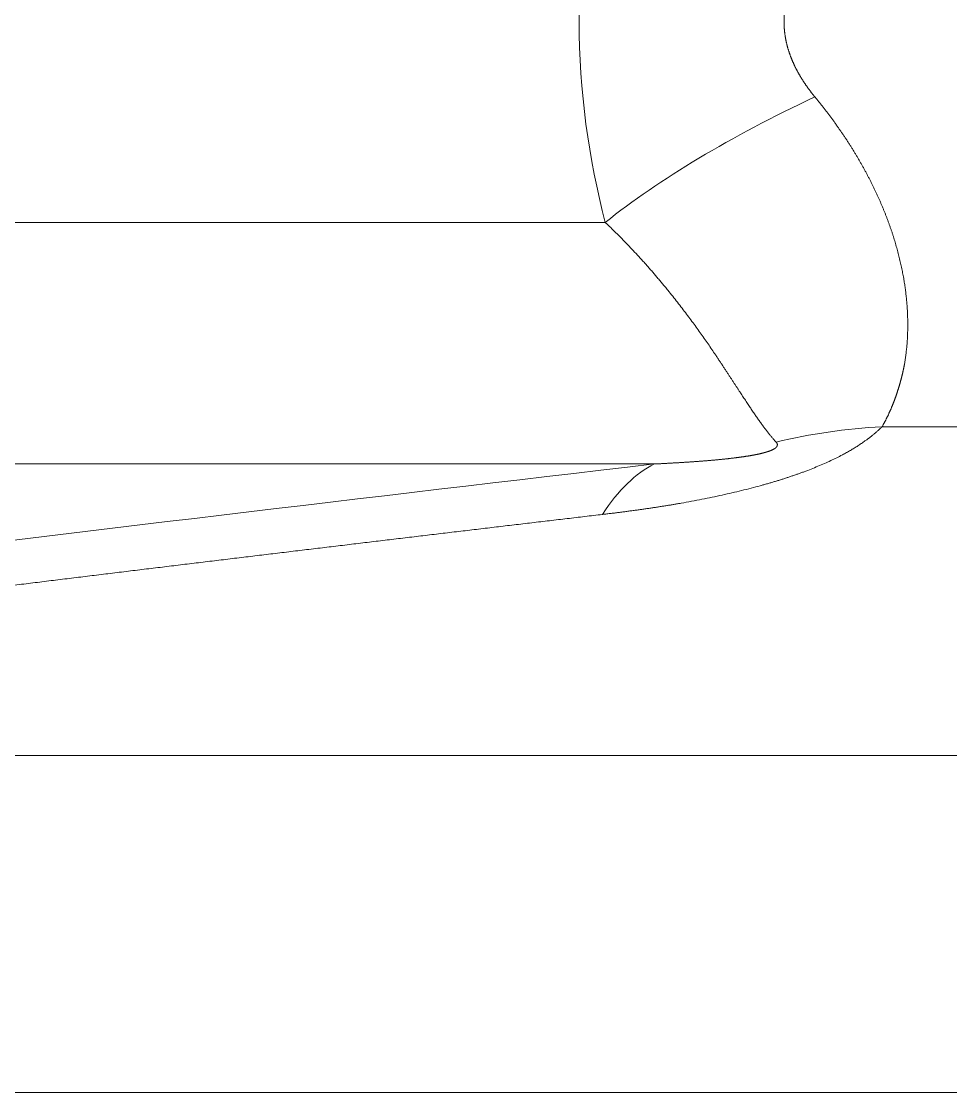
# Model space of a CAD drawing. Header units: millimetres. Extents: x 4664 to 8864, y -38 to 2932.
# Drawn here: x 7907.946 to 7911.241, y 1803.627 to 1807.424 of the extents above; entities that cross this region are included whole.
import ezdxf

# ---------------------------------------------------------------- set-up
doc = ezdxf.new("R2010")
doc.units = ezdxf.units.MM

msp = doc.modelspace()

# ---------------------------------------------------------------- linework, layer by layer
at = {"lineweight": 5}
for p, q in [((7897.5104, 1806.7114), (7910.0166, 1806.7114)), ((7910.9978, 1805.9873), (7929.4003, 1805.9873)), ((7910.191, 1805.8553), (7900.9382, 1805.8553)), ((7926.0653, 1804.8221), (7905.5462, 1804.8221)), ((7905.1592, 1803.6274), (7926.477, 1803.6274))]:
    msp.add_line(p, q, dxfattribs=at)
at = {"lineweight": 5, "extrusion": (0, 0, -1)}
for centre, major_axis, ratio, start_param, end_param in [((7912.1561, 1806.7114), (2.5259, 0.6646), 0.341532, 3.797997, 4.218892), ((7911.5806, 1803.598), (1.851, -1.8427), 0.824618, 3.613177, 3.779194), ((7888.3675, 1797.2458), (54.288, 8.8397), 0.099808, 5.019621, 5.142275), ((7910.5809, 1803.2872), (0.3015, -2.5944), 0.315798, 2.776367, 3.031203)]:
    msp.add_ellipse(centre, major_axis=major_axis, ratio=ratio, start_param=start_param, end_param=end_param, dxfattribs=at)
at = {"lineweight": 5}
for points, knots in [([(7910.0166, 1808.1362), (7909.9574, 1807.9114), (7909.9237, 1807.6679), (7909.9238, 1807.179), (7909.9575, 1806.936), (7910.0166, 1806.7114)], [0, 0, 0, 0, 0.5, 0.5, 1, 1, 1, 1]), ([(7910.7596, 1807.1563), (7910.7589, 1807.1572), (7910.7573, 1807.1592), (7910.7549, 1807.162), (7910.7526, 1807.1649), (7910.7503, 1807.1678), (7910.7481, 1807.1707), (7910.7458, 1807.1736), (7910.7436, 1807.1765), (7910.7415, 1807.1793), (7910.7393, 1807.1822), (7910.7372, 1807.1851), (7910.7351, 1807.188), (7910.733, 1807.1909), (7910.7309, 1807.1938), (7910.7289, 1807.1967), (7910.7269, 1807.1996), (7910.7249, 1807.2025), (7910.723, 1807.2054), (7910.721, 1807.2082), (7910.7191, 1807.2111), (7910.7173, 1807.214), (7910.7154, 1807.2169), (7910.7136, 1807.2198), (7910.7118, 1807.2227), (7910.71, 1807.2256), (7910.7083, 1807.2285), (7910.7066, 1807.2314), (7910.7049, 1807.2343), (7910.7032, 1807.2372), (7910.7016, 1807.2401), (7910.6999, 1807.243), (7910.6983, 1807.2459), (7910.6968, 1807.2488), (7910.6952, 1807.2517), (7910.6937, 1807.2546), (7910.6922, 1807.2575), (7910.6908, 1807.2605), (7910.6893, 1807.2634), (7910.6879, 1807.2663), (7910.6866, 1807.2692), (7910.6852, 1807.2721), (7910.6839, 1807.275), (7910.6826, 1807.2779), (7910.6813, 1807.2808), (7910.68, 1807.2837), (7910.6788, 1807.2866), (7910.6776, 1807.2895), (7910.6764, 1807.2925), (7910.6753, 1807.2954), (7910.6741, 1807.2983), (7910.673, 1807.3012), (7910.672, 1807.3041), (7910.6709, 1807.307), (7910.6699, 1807.3099), (7910.6689, 1807.3128), (7910.6679, 1807.3158), (7910.667, 1807.3187), (7910.6661, 1807.3216), (7910.6652, 1807.3245), (7910.6643, 1807.3274), (7910.6635, 1807.3303), (7910.6626, 1807.3333), (7910.6619, 1807.3362), (7910.6611, 1807.3391), (7910.6604, 1807.342), (7910.6596, 1807.3449), (7910.659, 1807.3479), (7910.6583, 1807.3508), (7910.6577, 1807.3537), (7910.6571, 1807.3566), (7910.6565, 1807.3595), (7910.6559, 1807.3624), (7910.6554, 1807.3654), (7910.6549, 1807.3683), (7910.6544, 1807.3712), (7910.654, 1807.3741), (7910.6535, 1807.377), (7910.6531, 1807.38), (7910.6527, 1807.3829), (7910.6524, 1807.3858), (7910.6521, 1807.3887), (7910.6518, 1807.3917), (7910.6515, 1807.3946), (7910.6513, 1807.3975), (7910.651, 1807.4004), (7910.6508, 1807.4033), (7910.6507, 1807.4063), (7910.6505, 1807.4092), (7910.6504, 1807.4121), (7910.6503, 1807.415), (7910.6503, 1807.418), (7910.6502, 1807.4209), (7910.6502, 1807.4238), (7910.6502, 1807.4267), (7910.6503, 1807.4296), (7910.6503, 1807.4326), (7910.6504, 1807.4355), (7910.6505, 1807.4384), (7910.6507, 1807.4413), (7910.6508, 1807.4443), (7910.651, 1807.4472), (7910.6513, 1807.4501), (7910.6515, 1807.453), (7910.6518, 1807.4559), (7910.6521, 1807.4589), (7910.6524, 1807.4618), (7910.6527, 1807.4647), (7910.6531, 1807.4676), (7910.6535, 1807.4705), (7910.654, 1807.4735), (7910.6544, 1807.4764), (7910.6549, 1807.4793), (7910.6554, 1807.4822), (7910.6559, 1807.4851), (7910.6565, 1807.4881), (7910.6571, 1807.491), (7910.6577, 1807.4939), (7910.6583, 1807.4968), (7910.659, 1807.4997), (7910.6596, 1807.5027), (7910.6604, 1807.5056), (7910.6611, 1807.5085), (7910.6619, 1807.5114), (7910.6626, 1807.5143), (7910.6635, 1807.5172), (7910.6643, 1807.5202), (7910.6652, 1807.5231), (7910.6661, 1807.526), (7910.667, 1807.5289), (7910.6679, 1807.5318), (7910.6689, 1807.5347), (7910.6699, 1807.5377), (7910.6709, 1807.5406), (7910.672, 1807.5435), (7910.673, 1807.5464), (7910.6741, 1807.5493), (7910.6753, 1807.5522), (7910.6764, 1807.5551), (7910.6776, 1807.558), (7910.6788, 1807.561), (7910.68, 1807.5639), (7910.6813, 1807.5668), (7910.6826, 1807.5697), (7910.6839, 1807.5726), (7910.6852, 1807.5755), (7910.6866, 1807.5784), (7910.6879, 1807.5813), (7910.6893, 1807.5842), (7910.6908, 1807.5871), (7910.6922, 1807.59), (7910.6937, 1807.5929), (7910.6952, 1807.5959), (7910.6968, 1807.5988), (7910.6983, 1807.6017), (7910.6999, 1807.6046), (7910.7016, 1807.6075), (7910.7032, 1807.6104), (7910.7049, 1807.6133), (7910.7066, 1807.6162), (7910.7083, 1807.6191), (7910.71, 1807.622), (7910.7118, 1807.6249), (7910.7136, 1807.6278), (7910.7154, 1807.6307), (7910.7173, 1807.6336), (7910.7191, 1807.6365), (7910.721, 1807.6393), (7910.723, 1807.6422), (7910.7249, 1807.6451), (7910.7269, 1807.648), (7910.7289, 1807.6509), (7910.7309, 1807.6538), (7910.733, 1807.6567), (7910.7351, 1807.6596), (7910.7372, 1807.6625), (7910.7393, 1807.6654), (7910.7415, 1807.6683), (7910.7436, 1807.6711), (7910.7458, 1807.674), (7910.7481, 1807.6769), (7910.7503, 1807.6798), (7910.7526, 1807.6827), (7910.7549, 1807.6856), (7910.7573, 1807.6884), (7910.7589, 1807.6903), (7910.7596, 1807.6913)], [0, 0, 0, 0, 0.006816, 0.013593, 0.02033, 0.027027, 0.033686, 0.040306, 0.046887, 0.053429, 0.059934, 0.0664, 0.072829, 0.07922, 0.085574, 0.09189, 0.09817, 0.104414, 0.110621, 0.116793, 0.122928, 0.129029, 0.135094, 0.141124, 0.14712, 0.153081, 0.159009, 0.164903, 0.170763, 0.176591, 0.182385, 0.188148, 0.193878, 0.199577, 0.205244, 0.210881, 0.216486, 0.222062, 0.227607, 0.233123, 0.23861, 0.244068, 0.249498, 0.2549, 0.260274, 0.265621, 0.270941, 0.276235, 0.281503, 0.286746, 0.291964, 0.297157, 0.302326, 0.307472, 0.312594, 0.317694, 0.322771, 0.327827, 0.332862, 0.337876, 0.34287, 0.347844, 0.352799, 0.357735, 0.362653, 0.367554, 0.372438, 0.377305, 0.382156, 0.386992, 0.391814, 0.396621, 0.401414, 0.406195, 0.410963, 0.415719, 0.420464, 0.425198, 0.429922, 0.434637, 0.439343, 0.44404, 0.448731, 0.453414, 0.45809, 0.462761, 0.467427, 0.472089, 0.476747, 0.481401, 0.486053, 0.490703, 0.495352, 0.5, 0.504648, 0.509297, 0.513947, 0.518599, 0.523253, 0.527911, 0.532573, 0.537239, 0.54191, 0.546586, 0.551269, 0.55596, 0.560657, 0.565363, 0.570078, 0.574802, 0.579536, 0.584281, 0.589037, 0.593805, 0.598586, 0.603379, 0.608186, 0.613008, 0.617844, 0.622695, 0.627562, 0.632446, 0.637347, 0.642265, 0.647201, 0.652156, 0.65713, 0.662124, 0.667138, 0.672173, 0.677229, 0.682306, 0.687406, 0.692528, 0.697674, 0.702843, 0.708036, 0.713254, 0.718497, 0.723765, 0.729059, 0.734379, 0.739726, 0.7451, 0.750502, 0.755932, 0.76139, 0.766877, 0.772393, 0.777938, 0.783514, 0.789119, 0.794756, 0.800423, 0.806122, 0.811852, 0.817615, 0.823409, 0.829237, 0.835097, 0.840991, 0.846919, 0.85288, 0.858876, 0.864906, 0.870971, 0.877072, 0.883207, 0.889379, 0.895586, 0.90183, 0.90811, 0.914426, 0.92078, 0.927171, 0.9336, 0.940066, 0.946571, 0.953113, 0.959694, 0.966314, 0.972973, 0.97967, 0.986407, 0.993184, 1, 1, 1, 1]), ([(7910.9978, 1805.9873), (7910.9983, 1805.9881), (7910.9993, 1805.9898), (7911.0007, 1805.9922), (7911.0021, 1805.9947), (7911.0035, 1805.9972), (7911.0048, 1805.9998), (7911.0062, 1806.0023), (7911.0075, 1806.0048), (7911.0089, 1806.0073), (7911.0102, 1806.0098), (7911.0115, 1806.0123), (7911.0127, 1806.0148), (7911.014, 1806.0174), (7911.0153, 1806.0199), (7911.0165, 1806.0224), (7911.0177, 1806.0249), (7911.0189, 1806.0274), (7911.0201, 1806.0299), (7911.0213, 1806.0325), (7911.0224, 1806.035), (7911.0236, 1806.0375), (7911.0247, 1806.04), (7911.0258, 1806.0425), (7911.0269, 1806.045), (7911.028, 1806.0475), (7911.0291, 1806.05), (7911.0302, 1806.0525), (7911.0312, 1806.055), (7911.0322, 1806.0574), (7911.0333, 1806.0599), (7911.0343, 1806.0624), (7911.0353, 1806.0648), (7911.0362, 1806.0673), (7911.0372, 1806.0697), (7911.0381, 1806.0721), (7911.0391, 1806.0746), (7911.04, 1806.077), (7911.0409, 1806.0794), (7911.0418, 1806.0818), (7911.0427, 1806.0842), (7911.0436, 1806.0866), (7911.0444, 1806.0889), (7911.0453, 1806.0913), (7911.0461, 1806.0937), (7911.047, 1806.096), (7911.0478, 1806.0983), (7911.0486, 1806.1006), (7911.0494, 1806.1029), (7911.0501, 1806.1052), (7911.0509, 1806.1075), (7911.0516, 1806.1098), (7911.0524, 1806.112), (7911.0531, 1806.1143), (7911.0538, 1806.1165), (7911.0545, 1806.1187), (7911.0552, 1806.1209), (7911.0559, 1806.1231), (7911.0566, 1806.1253), (7911.0572, 1806.1274), (7911.0579, 1806.1296), (7911.0585, 1806.1317), (7911.0591, 1806.1338), (7911.0598, 1806.1359), (7911.0604, 1806.138), (7911.061, 1806.14), (7911.0615, 1806.1421), (7911.0621, 1806.1441), (7911.0627, 1806.1461), (7911.0632, 1806.1481), (7911.0638, 1806.1501), (7911.0643, 1806.152), (7911.0648, 1806.154), (7911.0653, 1806.1559), (7911.0658, 1806.1578), (7911.0663, 1806.1597), (7911.0668, 1806.1615), (7911.0673, 1806.1634), (7911.0677, 1806.1652), (7911.0682, 1806.167), (7911.0686, 1806.1688), (7911.0691, 1806.1706), (7911.0695, 1806.1723), (7911.0699, 1806.174), (7911.0703, 1806.1758), (7911.0707, 1806.1774), (7911.0711, 1806.1791), (7911.0715, 1806.1807), (7911.0718, 1806.1824), (7911.0722, 1806.184), (7911.0726, 1806.1856), (7911.0729, 1806.1871), (7911.0732, 1806.1887), (7911.0736, 1806.1902), (7911.0739, 1806.1917), (7911.0742, 1806.1931), (7911.0745, 1806.1946), (7911.0748, 1806.196), (7911.0751, 1806.1974), (7911.0753, 1806.1988), (7911.0756, 1806.2001), (7911.0759, 1806.2015), (7911.0761, 1806.2028), (7911.0764, 1806.2041), (7911.0766, 1806.2053), (7911.0768, 1806.2066), (7911.077, 1806.2078), (7911.0773, 1806.209), (7911.0779, 1806.2125), (7911.0788, 1806.2183), (7911.0801, 1806.2264), (7911.0813, 1806.2346), (7911.0824, 1806.2429), (7911.0834, 1806.2511), (7911.0843, 1806.2594), (7911.0851, 1806.2678), (7911.0859, 1806.2761), (7911.0866, 1806.2845), (7911.0872, 1806.293), (7911.0877, 1806.3014), (7911.0881, 1806.3099), (7911.0884, 1806.3184), (7911.0887, 1806.3269), (7911.0888, 1806.3354), (7911.0889, 1806.344), (7911.0889, 1806.3526), (7911.0889, 1806.3612), (7911.0887, 1806.3698), (7911.0885, 1806.3784), (7911.0881, 1806.387), (7911.0877, 1806.3957), (7911.0872, 1806.4043), (7911.0867, 1806.413), (7911.086, 1806.4216), (7911.0853, 1806.4303), (7911.0845, 1806.439), (7911.0836, 1806.4477), (7911.0827, 1806.4563), (7911.0816, 1806.465), (7911.0805, 1806.4737), (7911.0793, 1806.4824), (7911.0781, 1806.4911), (7911.0767, 1806.4997), (7911.0752, 1806.5087), (7911.0736, 1806.5181), (7911.0718, 1806.5279), (7911.0699, 1806.5377), (7911.0679, 1806.5475), (7911.0658, 1806.5573), (7911.0637, 1806.5672), (7911.0614, 1806.577), (7911.059, 1806.5869), (7911.0565, 1806.5968), (7911.0539, 1806.6067), (7911.0512, 1806.6166), (7911.0484, 1806.6266), (7911.0456, 1806.6365), (7911.0426, 1806.6464), (7911.0395, 1806.6564), (7911.0363, 1806.6664), (7911.0331, 1806.6763), (7911.0297, 1806.6863), (7911.0262, 1806.6963), (7911.0227, 1806.7063), (7911.019, 1806.7163), (7911.0153, 1806.7263), (7911.0114, 1806.7362), (7911.0075, 1806.7462), (7911.0034, 1806.7562), (7910.9993, 1806.7662), (7910.9951, 1806.7762), (7910.9907, 1806.7862), (7910.9863, 1806.7962), (7910.9818, 1806.8061), (7910.9772, 1806.8161), (7910.9725, 1806.8261), (7910.9677, 1806.836), (7910.9628, 1806.846), (7910.9579, 1806.8559), (7910.9528, 1806.8659), (7910.9477, 1806.8758), (7910.9424, 1806.8857), (7910.9371, 1806.8956), (7910.9316, 1806.9055), (7910.9261, 1806.9154), (7910.9205, 1806.9252), (7910.9148, 1806.9351), (7910.909, 1806.9449), (7910.9031, 1806.9547), (7910.8972, 1806.9645), (7910.8911, 1806.9743), (7910.885, 1806.9841), (7910.8787, 1806.9938), (7910.8724, 1807.0036), (7910.866, 1807.0133), (7910.8595, 1807.023), (7910.8529, 1807.0326), (7910.8463, 1807.0423), (7910.8395, 1807.0519), (7910.8327, 1807.0615), (7910.8257, 1807.0711), (7910.8187, 1807.0807), (7910.8116, 1807.0902), (7910.8045, 1807.0997), (7910.7972, 1807.1092), (7910.7899, 1807.1187), (7910.7824, 1807.1281), (7910.7749, 1807.1376), (7910.7673, 1807.1469), (7910.7622, 1807.1532), (7910.7596, 1807.1563)], [0, 0, 0, 0, 0.003572, 0.007121, 0.010646, 0.014148, 0.017627, 0.021082, 0.024514, 0.027923, 0.031308, 0.03467, 0.038008, 0.041323, 0.044615, 0.047883, 0.051128, 0.054349, 0.057548, 0.060722, 0.063874, 0.067002, 0.070106, 0.073187, 0.076245, 0.07928, 0.082291, 0.085278, 0.088243, 0.091184, 0.094101, 0.096995, 0.099866, 0.102713, 0.105537, 0.108338, 0.111115, 0.113869, 0.116599, 0.119307, 0.12199, 0.12465, 0.127287, 0.129901, 0.132491, 0.135058, 0.137601, 0.140121, 0.142618, 0.145091, 0.147541, 0.149967, 0.15237, 0.15475, 0.157106, 0.159439, 0.161748, 0.164034, 0.166297, 0.168536, 0.170752, 0.172945, 0.175114, 0.177259, 0.179382, 0.181481, 0.183556, 0.185608, 0.187637, 0.189643, 0.191625, 0.193583, 0.195518, 0.19743, 0.199319, 0.201184, 0.203025, 0.204844, 0.206639, 0.20841, 0.210158, 0.211883, 0.213584, 0.215262, 0.216917, 0.218548, 0.220156, 0.22174, 0.223301, 0.224839, 0.226353, 0.227844, 0.229312, 0.230756, 0.232177, 0.233574, 0.234948, 0.236299, 0.237626, 0.23893, 0.24021, 0.241467, 0.242701, 0.243911, 0.245098, 0.246262, 0.247402, 0.248519, 0.249613, 0.257163, 0.264688, 0.272187, 0.279661, 0.28711, 0.294533, 0.301932, 0.309306, 0.316655, 0.32398, 0.33128, 0.338555, 0.345806, 0.353033, 0.360236, 0.367414, 0.374569, 0.3817, 0.388807, 0.39589, 0.40295, 0.409987, 0.417, 0.423991, 0.430958, 0.437902, 0.444823, 0.451722, 0.458598, 0.465452, 0.472284, 0.479093, 0.48588, 0.492645, 0.499389, 0.506956, 0.51452, 0.522081, 0.529639, 0.537195, 0.544747, 0.552297, 0.559845, 0.56739, 0.574934, 0.582476, 0.590016, 0.597555, 0.605093, 0.61263, 0.620166, 0.627702, 0.635237, 0.642772, 0.650306, 0.657841, 0.665376, 0.672912, 0.680448, 0.687985, 0.695524, 0.703063, 0.710604, 0.718146, 0.725691, 0.733237, 0.740785, 0.748336, 0.755889, 0.763445, 0.771004, 0.778566, 0.786131, 0.793699, 0.801271, 0.808847, 0.816427, 0.824011, 0.8316, 0.839192, 0.84679, 0.854393, 0.862, 0.869613, 0.877231, 0.884855, 0.892484, 0.90012, 0.907761, 0.915409, 0.923063, 0.930724, 0.938392, 0.946067, 0.953749, 0.961438, 0.969135, 0.976839, 0.984551, 0.992272, 1, 1, 1, 1]), ([(7910.0166, 1806.7114), (7910.018, 1806.7099), (7910.021, 1806.7071), (7910.0255, 1806.7028), (7910.03, 1806.6985), (7910.0345, 1806.6941), (7910.0391, 1806.6897), (7910.0436, 1806.6852), (7910.0482, 1806.6807), (7910.0528, 1806.6762), (7910.0575, 1806.6716), (7910.0621, 1806.6669), (7910.0668, 1806.6622), (7910.0715, 1806.6575), (7910.0762, 1806.6527), (7910.081, 1806.6478), (7910.0857, 1806.643), (7910.0905, 1806.638), (7910.0953, 1806.6331), (7910.1001, 1806.6281), (7910.1049, 1806.623), (7910.1097, 1806.6179), (7910.1146, 1806.6128), (7910.1194, 1806.6076), (7910.1243, 1806.6024), (7910.1292, 1806.5971), (7910.1341, 1806.5918), (7910.139, 1806.5864), (7910.1439, 1806.581), (7910.1488, 1806.5756), (7910.1538, 1806.5701), (7910.1587, 1806.5646), (7910.1636, 1806.5591), (7910.1686, 1806.5535), (7910.1736, 1806.5478), (7910.1785, 1806.5421), (7910.1835, 1806.5364), (7910.1885, 1806.5307), (7910.1934, 1806.5249), (7910.1984, 1806.5191), (7910.2034, 1806.5132), (7910.2084, 1806.5073), (7910.2134, 1806.5014), (7910.2184, 1806.4954), (7910.2233, 1806.4894), (7910.2283, 1806.4834), (7910.2333, 1806.4773), (7910.2424, 1806.4661), (7910.2556, 1806.4498), (7910.2724, 1806.4285), (7910.2887, 1806.4074), (7910.3046, 1806.3865), (7910.3201, 1806.3659), (7910.3351, 1806.3455), (7910.3497, 1806.3253), (7910.3639, 1806.3053), (7910.3776, 1806.2857), (7910.391, 1806.2663), (7910.402, 1806.25), (7910.4109, 1806.2367), (7910.4178, 1806.2263), (7910.4246, 1806.2162), (7910.4312, 1806.2062), (7910.4377, 1806.1963), (7910.444, 1806.1867), (7910.4502, 1806.1772), (7910.4563, 1806.1679), (7910.4623, 1806.1588), (7910.4681, 1806.1499), (7910.4738, 1806.1411), (7910.4794, 1806.1326), (7910.4849, 1806.1241), (7910.4903, 1806.1159), (7910.4955, 1806.1078), (7910.5007, 1806.0999), (7910.5058, 1806.0922), (7910.5107, 1806.0846), (7910.5156, 1806.0772), (7910.5204, 1806.07), (7910.5251, 1806.0629), (7910.5297, 1806.056), (7910.5343, 1806.0492), (7910.5387, 1806.0426), (7910.5431, 1806.0361), (7910.5474, 1806.0298), (7910.5517, 1806.0237), (7910.5558, 1806.0177), (7910.56, 1806.0118), (7910.564, 1806.0061), (7910.568, 1806.0006), (7910.5719, 1805.9952), (7910.5758, 1805.9899), (7910.5796, 1805.9847), (7910.5834, 1805.9797), (7910.5871, 1805.9749), (7910.5908, 1805.9701), (7910.5944, 1805.9655), (7910.598, 1805.961), (7910.6015, 1805.9567), (7910.605, 1805.9524), (7910.6085, 1805.9483), (7910.6119, 1805.9443), (7910.6153, 1805.9404), (7910.6186, 1805.9367), (7910.6209, 1805.9342), (7910.622, 1805.933)], [0, 0, 0, 0, 0.004445, 0.008933, 0.013466, 0.018044, 0.022665, 0.027331, 0.032041, 0.036796, 0.041594, 0.046437, 0.051325, 0.056256, 0.061232, 0.066252, 0.071316, 0.076425, 0.081577, 0.086775, 0.092016, 0.097302, 0.102632, 0.108006, 0.113424, 0.118887, 0.124394, 0.129946, 0.135541, 0.141181, 0.146865, 0.152594, 0.158367, 0.164184, 0.170045, 0.175951, 0.181901, 0.187895, 0.193934, 0.200016, 0.206144, 0.212315, 0.218531, 0.224791, 0.231095, 0.237444, 0.243837, 0.250274, 0.272984, 0.295693, 0.318401, 0.341107, 0.363812, 0.386516, 0.409217, 0.431918, 0.454617, 0.477315, 0.500011, 0.51271, 0.525327, 0.537864, 0.550318, 0.562691, 0.574983, 0.587193, 0.599322, 0.61137, 0.623336, 0.63522, 0.647023, 0.658745, 0.670386, 0.681945, 0.693423, 0.704819, 0.716134, 0.727368, 0.73852, 0.749592, 0.760582, 0.77149, 0.782318, 0.793064, 0.803729, 0.814313, 0.824815, 0.835237, 0.845577, 0.855836, 0.866014, 0.876111, 0.886127, 0.896062, 0.905916, 0.915688, 0.92538, 0.934991, 0.944521, 0.953969, 0.963337, 0.972624, 0.98183, 0.990956, 1, 1, 1, 1]), ([(7910.0067, 1805.6765), (7910.0092, 1805.6768), (7910.0144, 1805.6774), (7910.0221, 1805.6783), (7910.0297, 1805.6792), (7910.0373, 1805.6802), (7910.0449, 1805.6811), (7910.0524, 1805.682), (7910.0599, 1805.683), (7910.0673, 1805.6839), (7910.0747, 1805.6848), (7910.0821, 1805.6858), (7910.0894, 1805.6867), (7910.0967, 1805.6877), (7910.1039, 1805.6887), (7910.1112, 1805.6896), (7910.1183, 1805.6906), (7910.1255, 1805.6916), (7910.1326, 1805.6926), (7910.1396, 1805.6936), (7910.1466, 1805.6945), (7910.1536, 1805.6955), (7910.1606, 1805.6965), (7910.1675, 1805.6975), (7910.1743, 1805.6985), (7910.1811, 1805.6996), (7910.1879, 1805.7006), (7910.1947, 1805.7016), (7910.2014, 1805.7026), (7910.2081, 1805.7036), (7910.2147, 1805.7047), (7910.2213, 1805.7057), (7910.2278, 1805.7067), (7910.2343, 1805.7078), (7910.2408, 1805.7088), (7910.2473, 1805.7099), (7910.2537, 1805.711), (7910.26, 1805.712), (7910.2663, 1805.7131), (7910.2726, 1805.7142), (7910.2789, 1805.7152), (7910.2955, 1805.7181), (7910.3223, 1805.7229), (7910.3591, 1805.73), (7910.3952, 1805.7373), (7910.4307, 1805.7449), (7910.4655, 1805.7528), (7910.4997, 1805.761), (7910.5332, 1805.7694), (7910.5595, 1805.7764), (7910.5788, 1805.7818), (7910.5914, 1805.7854), (7910.6039, 1805.789), (7910.6162, 1805.7927), (7910.6284, 1805.7964), (7910.6405, 1805.8001), (7910.6525, 1805.804), (7910.6643, 1805.8078), (7910.676, 1805.8117), (7910.6876, 1805.8157), (7910.699, 1805.8197), (7910.7103, 1805.8238), (7910.7263, 1805.8296), (7910.7465, 1805.8373), (7910.7706, 1805.847), (7910.7937, 1805.8569), (7910.8158, 1805.867), (7910.837, 1805.8772), (7910.8555, 1805.8867), (7910.8716, 1805.8954), (7910.8856, 1805.9034), (7910.8993, 1805.9116), (7910.9124, 1805.9199), (7910.9252, 1805.9283), (7910.9347, 1805.9349), (7910.9414, 1805.9397), (7910.9454, 1805.9426), (7910.9493, 1805.9455), (7910.9532, 1805.9485), (7910.957, 1805.9514), (7910.9608, 1805.9544), (7910.9645, 1805.9573), (7910.9681, 1805.9603), (7910.9716, 1805.9633), (7910.9751, 1805.9662), (7910.9786, 1805.9692), (7910.9819, 1805.9722), (7910.9852, 1805.9752), (7910.9885, 1805.9782), (7910.9917, 1805.9812), (7910.9948, 1805.9843), (7910.9968, 1805.9863), (7910.9978, 1805.9873)], [0, 0, 0, 0, 0.007039, 0.014036, 0.020994, 0.02791, 0.034786, 0.041621, 0.048416, 0.055171, 0.061885, 0.068559, 0.075193, 0.081787, 0.088341, 0.094855, 0.101329, 0.107763, 0.114158, 0.120513, 0.126829, 0.133105, 0.139342, 0.145539, 0.151698, 0.157817, 0.163898, 0.169939, 0.175942, 0.181906, 0.187832, 0.193719, 0.199568, 0.205378, 0.211151, 0.216885, 0.222582, 0.228241, 0.233862, 0.239445, 0.244991, 0.2505, 0.283712, 0.316253, 0.348158, 0.379458, 0.410191, 0.440394, 0.470107, 0.499371, 0.51079, 0.52213, 0.533396, 0.544591, 0.555719, 0.566785, 0.577792, 0.588745, 0.599647, 0.610503, 0.621316, 0.632093, 0.642836, 0.667278, 0.691354, 0.715127, 0.73866, 0.762018, 0.78527, 0.802709, 0.820267, 0.837968, 0.855837, 0.873901, 0.892181, 0.898407, 0.904643, 0.910891, 0.91715, 0.923422, 0.929708, 0.936008, 0.942324, 0.948657, 0.955006, 0.961373, 0.967759, 0.974165, 0.980591, 0.987038, 0.993508, 1, 1, 1, 1]), ([(7910.622, 1805.933), (7910.6222, 1805.9328), (7910.6225, 1805.9325), (7910.623, 1805.9319), (7910.6234, 1805.9314), (7910.6238, 1805.9308), (7910.6242, 1805.9303), (7910.6246, 1805.9297), (7910.6249, 1805.9292), (7910.6252, 1805.9286), (7910.6255, 1805.9281), (7910.6257, 1805.9275), (7910.6259, 1805.927), (7910.6261, 1805.9265), (7910.6263, 1805.9259), (7910.6264, 1805.9254), (7910.6265, 1805.9248), (7910.6266, 1805.9243), (7910.6266, 1805.9238), (7910.6266, 1805.9232), (7910.6266, 1805.9227), (7910.6266, 1805.9222), (7910.6265, 1805.9217), (7910.6264, 1805.9211), (7910.6263, 1805.9206), (7910.6262, 1805.9201), (7910.626, 1805.9196), (7910.6258, 1805.9191), (7910.6255, 1805.9185), (7910.6253, 1805.918), (7910.625, 1805.9175), (7910.6247, 1805.917), (7910.6243, 1805.9165), (7910.6239, 1805.916), (7910.6235, 1805.9155), (7910.6231, 1805.915), (7910.6226, 1805.9145), (7910.6221, 1805.914), (7910.6216, 1805.9135), (7910.6211, 1805.913), (7910.6205, 1805.9125), (7910.6199, 1805.912), (7910.6193, 1805.9115), (7910.6186, 1805.911), (7910.6179, 1805.9105), (7910.6172, 1805.91), (7910.6164, 1805.9095), (7910.6157, 1805.909), (7910.6149, 1805.9085), (7910.614, 1805.9081), (7910.6132, 1805.9076), (7910.6123, 1805.9071), (7910.6114, 1805.9066), (7910.6104, 1805.9061), (7910.6095, 1805.9057), (7910.6085, 1805.9052), (7910.6074, 1805.9047), (7910.6064, 1805.9042), (7910.6053, 1805.9038), (7910.6042, 1805.9033), (7910.603, 1805.9028), (7910.6019, 1805.9024), (7910.6007, 1805.9019), (7910.5995, 1805.9014), (7910.5982, 1805.901), (7910.5969, 1805.9005), (7910.5956, 1805.9001), (7910.5943, 1805.8996), (7910.5929, 1805.8992), (7910.5915, 1805.8987), (7910.5901, 1805.8983), (7910.5886, 1805.8978), (7910.5872, 1805.8974), (7910.5857, 1805.8969), (7910.5841, 1805.8965), (7910.5826, 1805.896), (7910.581, 1805.8956), (7910.5793, 1805.8952), (7910.5777, 1805.8947), (7910.576, 1805.8943), (7910.5743, 1805.8938), (7910.5726, 1805.8934), (7910.5708, 1805.893), (7910.569, 1805.8926), (7910.5672, 1805.8921), (7910.5654, 1805.8917), (7910.5635, 1805.8913), (7910.5616, 1805.8909), (7910.5597, 1805.8904), (7910.5577, 1805.89), (7910.5557, 1805.8896), (7910.5537, 1805.8892), (7910.5517, 1805.8888), (7910.5496, 1805.8884), (7910.5475, 1805.8879), (7910.5454, 1805.8875), (7910.5432, 1805.8871), (7910.541, 1805.8867), (7910.5388, 1805.8863), (7910.5366, 1805.8859), (7910.5343, 1805.8855), (7910.532, 1805.8851), (7910.5297, 1805.8847), (7910.5274, 1805.8843), (7910.525, 1805.8839), (7910.5226, 1805.8835), (7910.5201, 1805.8831), (7910.5177, 1805.8828), (7910.5152, 1805.8824), (7910.5127, 1805.882), (7910.5101, 1805.8816), (7910.5075, 1805.8812), (7910.5049, 1805.8808), (7910.5023, 1805.8805), (7910.4996, 1805.8801), (7910.497, 1805.8797), (7910.4942, 1805.8793), (7910.4915, 1805.879), (7910.4887, 1805.8786), (7910.4859, 1805.8782), (7910.4831, 1805.8779), (7910.4802, 1805.8775), (7910.4773, 1805.8771), (7910.4744, 1805.8768), (7910.4715, 1805.8764), (7910.4685, 1805.8761), (7910.4655, 1805.8757), (7910.4625, 1805.8753), (7910.4594, 1805.875), (7910.4564, 1805.8746), (7910.4533, 1805.8743), (7910.4501, 1805.8739), (7910.447, 1805.8736), (7910.4438, 1805.8732), (7910.4405, 1805.8729), (7910.4373, 1805.8726), (7910.434, 1805.8722), (7910.4307, 1805.8719), (7910.4274, 1805.8715), (7910.424, 1805.8712), (7910.4206, 1805.8709), (7910.4172, 1805.8706), (7910.4137, 1805.8702), (7910.4103, 1805.8699), (7910.4068, 1805.8696), (7910.4032, 1805.8692), (7910.3997, 1805.8689), (7910.3961, 1805.8686), (7910.3925, 1805.8683), (7910.3888, 1805.868), (7910.3852, 1805.8677), (7910.3815, 1805.8673), (7910.3777, 1805.867), (7910.374, 1805.8667), (7910.3702, 1805.8664), (7910.3664, 1805.8661), (7910.3625, 1805.8658), (7910.3587, 1805.8655), (7910.3548, 1805.8652), (7910.3509, 1805.8649), (7910.3469, 1805.8646), (7910.3429, 1805.8643), (7910.3389, 1805.864), (7910.3349, 1805.8637), (7910.3308, 1805.8634), (7910.3267, 1805.8631), (7910.3226, 1805.8629), (7910.3185, 1805.8626), (7910.3143, 1805.8623), (7910.3101, 1805.862), (7910.3059, 1805.8617), (7910.3016, 1805.8614), (7910.2973, 1805.8612), (7910.293, 1805.8609), (7910.2887, 1805.8606), (7910.2843, 1805.8604), (7910.2799, 1805.8601), (7910.2755, 1805.8598), (7910.271, 1805.8596), (7910.2665, 1805.8593), (7910.262, 1805.859), (7910.2575, 1805.8588), (7910.2529, 1805.8585), (7910.2483, 1805.8583), (7910.2437, 1805.858), (7910.239, 1805.8577), (7910.2343, 1805.8575), (7910.2296, 1805.8572), (7910.2249, 1805.857), (7910.2201, 1805.8568), (7910.2154, 1805.8565), (7910.2105, 1805.8563), (7910.2057, 1805.856), (7910.2008, 1805.8558), (7910.1959, 1805.8556), (7910.1926, 1805.8554), (7910.191, 1805.8553)], [0, 0, 0, 0, 0.004382, 0.008697, 0.012944, 0.017124, 0.021237, 0.025284, 0.029264, 0.033178, 0.037027, 0.040811, 0.044531, 0.048186, 0.051777, 0.055305, 0.058771, 0.062174, 0.065516, 0.068797, 0.072018, 0.075179, 0.078281, 0.081325, 0.084312, 0.087243, 0.090118, 0.092939, 0.095707, 0.098422, 0.101085, 0.103699, 0.106265, 0.108782, 0.111255, 0.113682, 0.116068, 0.118412, 0.120717, 0.122984, 0.125217, 0.127416, 0.129584, 0.131724, 0.133836, 0.135926, 0.137993, 0.140042, 0.142075, 0.144094, 0.146103, 0.148104, 0.150101, 0.152096, 0.154091, 0.156091, 0.158097, 0.160114, 0.162142, 0.164186, 0.166249, 0.168331, 0.170437, 0.172569, 0.174729, 0.176919, 0.179142, 0.1814, 0.183694, 0.186027, 0.188401, 0.190817, 0.193276, 0.195781, 0.198333, 0.200933, 0.203583, 0.206284, 0.209036, 0.211842, 0.214702, 0.217617, 0.220588, 0.223617, 0.226703, 0.229847, 0.233051, 0.236315, 0.23964, 0.243026, 0.246475, 0.249985, 0.253559, 0.257196, 0.260898, 0.264663, 0.268494, 0.27239, 0.276352, 0.28038, 0.284474, 0.288636, 0.292864, 0.29716, 0.301523, 0.305955, 0.310455, 0.315023, 0.31966, 0.324366, 0.329141, 0.333986, 0.338901, 0.343885, 0.348939, 0.354063, 0.359258, 0.364524, 0.36986, 0.375267, 0.380745, 0.386294, 0.391914, 0.397606, 0.403369, 0.409204, 0.41511, 0.421089, 0.427139, 0.433262, 0.439457, 0.445724, 0.452064, 0.458476, 0.46496, 0.471517, 0.478147, 0.48485, 0.491625, 0.498474, 0.505396, 0.51239, 0.519458, 0.526599, 0.533814, 0.541102, 0.548463, 0.555897, 0.563406, 0.570988, 0.578643, 0.586372, 0.594175, 0.602052, 0.610002, 0.618027, 0.626125, 0.634297, 0.642544, 0.650864, 0.659259, 0.667727, 0.67627, 0.684887, 0.693579, 0.702344, 0.711184, 0.720098, 0.729087, 0.73815, 0.747288, 0.7565, 0.765786, 0.775147, 0.784583, 0.794093, 0.803678, 0.813337, 0.823072, 0.83288, 0.842764, 0.852722, 0.862756, 0.872863, 0.883046, 0.893304, 0.903636, 0.914043, 0.924526, 0.935083, 0.945715, 0.956422, 0.967204, 0.978061, 0.988993, 1, 1, 1, 1]), ([(7904.2127, 1804.9546), (7904.2241, 1804.9561), (7904.2468, 1804.9591), (7904.2809, 1804.9635), (7904.315, 1804.968), (7904.3491, 1804.9725), (7904.3831, 1804.9769), (7904.4172, 1804.9814), (7904.4512, 1804.9858), (7904.4852, 1804.9903), (7904.5192, 1804.9947), (7904.5532, 1804.9992), (7904.5872, 1805.0036), (7904.6211, 1805.008), (7904.6551, 1805.0125), (7904.689, 1805.0169), (7904.7229, 1805.0213), (7904.7568, 1805.0257), (7904.7907, 1805.0301), (7904.8246, 1805.0345), (7904.8584, 1805.0389), (7904.8922, 1805.0433), (7904.9261, 1805.0477), (7904.9599, 1805.0521), (7904.9937, 1805.0564), (7905.0274, 1805.0608), (7905.0612, 1805.0652), (7905.0949, 1805.0695), (7905.1287, 1805.0739), (7905.1624, 1805.0783), (7905.1961, 1805.0826), (7905.2298, 1805.087), (7905.2634, 1805.0913), (7905.2971, 1805.0956), (7905.3307, 1805.1), (7905.3643, 1805.1043), (7905.3979, 1805.1086), (7905.4315, 1805.1129), (7905.4651, 1805.1173), (7905.4987, 1805.1216), (7905.5322, 1805.1259), (7905.5657, 1805.1302), (7905.5993, 1805.1345), (7905.6328, 1805.1388), (7905.6662, 1805.143), (7905.6997, 1805.1473), (7905.7332, 1805.1516), (7905.7666, 1805.1559), (7905.8, 1805.1602), (7905.8334, 1805.1644), (7905.8668, 1805.1687), (7905.9002, 1805.1729), (7905.9336, 1805.1772), (7905.9669, 1805.1814), (7906.0002, 1805.1857), (7906.0335, 1805.1899), (7906.0668, 1805.1941), (7906.1001, 1805.1984), (7906.1334, 1805.2026), (7906.1666, 1805.2068), (7906.1999, 1805.211), (7906.2331, 1805.2152), (7906.2663, 1805.2194), (7906.2995, 1805.2236), (7906.3326, 1805.2278), (7906.3658, 1805.232), (7906.3989, 1805.2362), (7906.4321, 1805.2404), (7906.4652, 1805.2446), (7906.4983, 1805.2488), (7906.5313, 1805.2529), (7906.5644, 1805.2571), (7906.5974, 1805.2612), (7906.6305, 1805.2654), (7906.6635, 1805.2696), (7906.6965, 1805.2737), (7906.7295, 1805.2778), (7906.7624, 1805.282), (7906.7954, 1805.2861), (7906.8283, 1805.2902), (7906.8612, 1805.2944), (7906.8941, 1805.2985), (7906.927, 1805.3026), (7906.9599, 1805.3067), (7906.9927, 1805.3108), (7907.0256, 1805.3149), (7907.0584, 1805.319), (7907.0912, 1805.3231), (7907.124, 1805.3272), (7907.1567, 1805.3313), (7907.1895, 1805.3354), (7907.2222, 1805.3394), (7907.255, 1805.3435), (7907.2877, 1805.3476), (7907.3204, 1805.3516), (7907.353, 1805.3557), (7907.3857, 1805.3597), (7907.4183, 1805.3638), (7907.451, 1805.3678), (7907.4836, 1805.3719), (7907.5162, 1805.3759), (7907.5487, 1805.3799), (7907.5813, 1805.3839), (7907.6138, 1805.388), (7907.6464, 1805.392), (7907.6789, 1805.396), (7907.7114, 1805.4), (7907.7438, 1805.404), (7907.7763, 1805.408), (7907.8087, 1805.412), (7907.8412, 1805.416), (7907.8736, 1805.42), (7907.906, 1805.4239), (7907.9383, 1805.4279), (7907.9707, 1805.4319), (7908.0031, 1805.4358), (7908.0354, 1805.4398), (7908.0677, 1805.4438), (7908.1, 1805.4477), (7908.1323, 1805.4517), (7908.1645, 1805.4556), (7908.1968, 1805.4595), (7908.229, 1805.4635), (7908.2612, 1805.4674), (7908.2934, 1805.4713), (7908.3256, 1805.4752), (7908.3577, 1805.4792), (7908.3899, 1805.4831), (7908.422, 1805.487), (7908.4541, 1805.4909), (7908.4862, 1805.4948), (7908.5183, 1805.4987), (7908.5504, 1805.5025), (7908.5824, 1805.5064), (7908.6144, 1805.5103), (7908.6464, 1805.5142), (7908.6784, 1805.5181), (7908.7104, 1805.5219), (7908.7424, 1805.5258), (7908.7743, 1805.5296), (7908.8062, 1805.5335), (7908.8381, 1805.5373), (7908.87, 1805.5412), (7908.9019, 1805.545), (7908.9338, 1805.5488), (7908.9656, 1805.5527), (7908.9974, 1805.5565), (7909.0292, 1805.5603), (7909.061, 1805.5641), (7909.0928, 1805.5679), (7909.1245, 1805.5718), (7909.1563, 1805.5756), (7909.188, 1805.5794), (7909.2197, 1805.5831), (7909.2514, 1805.5869), (7909.2831, 1805.5907), (7909.3147, 1805.5945), (7909.3463, 1805.5983), (7909.378, 1805.602), (7909.4096, 1805.6058), (7909.4411, 1805.6096), (7909.4727, 1805.6133), (7909.5043, 1805.6171), (7909.5358, 1805.6208), (7909.5673, 1805.6246), (7909.5988, 1805.6283), (7909.6303, 1805.632), (7909.6617, 1805.6358), (7909.6932, 1805.6395), (7909.7246, 1805.6432), (7909.756, 1805.6469), (7909.7874, 1805.6506), (7909.8188, 1805.6543), (7909.8501, 1805.658), (7909.8815, 1805.6617), (7909.9128, 1805.6654), (7909.9441, 1805.6691), (7909.9754, 1805.6728), (7909.9963, 1805.6753), (7910.0067, 1805.6765)], [0, 0, 0, 0, 0.00581, 0.011619, 0.017426, 0.023231, 0.029034, 0.034836, 0.040636, 0.046434, 0.05223, 0.058024, 0.063817, 0.069608, 0.075397, 0.081184, 0.08697, 0.092753, 0.098535, 0.104316, 0.110094, 0.11587, 0.121645, 0.127418, 0.133189, 0.138959, 0.144726, 0.150492, 0.156256, 0.162019, 0.167779, 0.173538, 0.179294, 0.185049, 0.190803, 0.196554, 0.202304, 0.208051, 0.213797, 0.219542, 0.225284, 0.231025, 0.236763, 0.2425, 0.248236, 0.253969, 0.2597, 0.26543, 0.271158, 0.276884, 0.282608, 0.288331, 0.294051, 0.29977, 0.305487, 0.311202, 0.316916, 0.322627, 0.328337, 0.334045, 0.339751, 0.345455, 0.351157, 0.356858, 0.362557, 0.368254, 0.373949, 0.379642, 0.385333, 0.391023, 0.396711, 0.402397, 0.408081, 0.413763, 0.419443, 0.425122, 0.430799, 0.436473, 0.442146, 0.447818, 0.453487, 0.459155, 0.46482, 0.470484, 0.476146, 0.481806, 0.487464, 0.493121, 0.498775, 0.504428, 0.510079, 0.515728, 0.521375, 0.52702, 0.532664, 0.538305, 0.543945, 0.549583, 0.555219, 0.560853, 0.566485, 0.572116, 0.577744, 0.583371, 0.588996, 0.594619, 0.60024, 0.605859, 0.611477, 0.617092, 0.622706, 0.628318, 0.633927, 0.639535, 0.645142, 0.650746, 0.656348, 0.661949, 0.667547, 0.673144, 0.678739, 0.684332, 0.689923, 0.695512, 0.7011, 0.706685, 0.712269, 0.717851, 0.72343, 0.729008, 0.734584, 0.740159, 0.745731, 0.751301, 0.75687, 0.762436, 0.768001, 0.773564, 0.779125, 0.784684, 0.790241, 0.795796, 0.80135, 0.806901, 0.812451, 0.817998, 0.823544, 0.829088, 0.83463, 0.84017, 0.845708, 0.851244, 0.856779, 0.862311, 0.867842, 0.87337, 0.878897, 0.884422, 0.889945, 0.895466, 0.900985, 0.906502, 0.912017, 0.91753, 0.923042, 0.928551, 0.934059, 0.939564, 0.945068, 0.95057, 0.95607, 0.961568, 0.967064, 0.972558, 0.97805, 0.983541, 0.989029, 0.994515, 1, 1, 1, 1])]:
    msp.add_open_spline(points, degree=3, knots=knots, dxfattribs=at)

doc.saveas('drawing.dxf')
